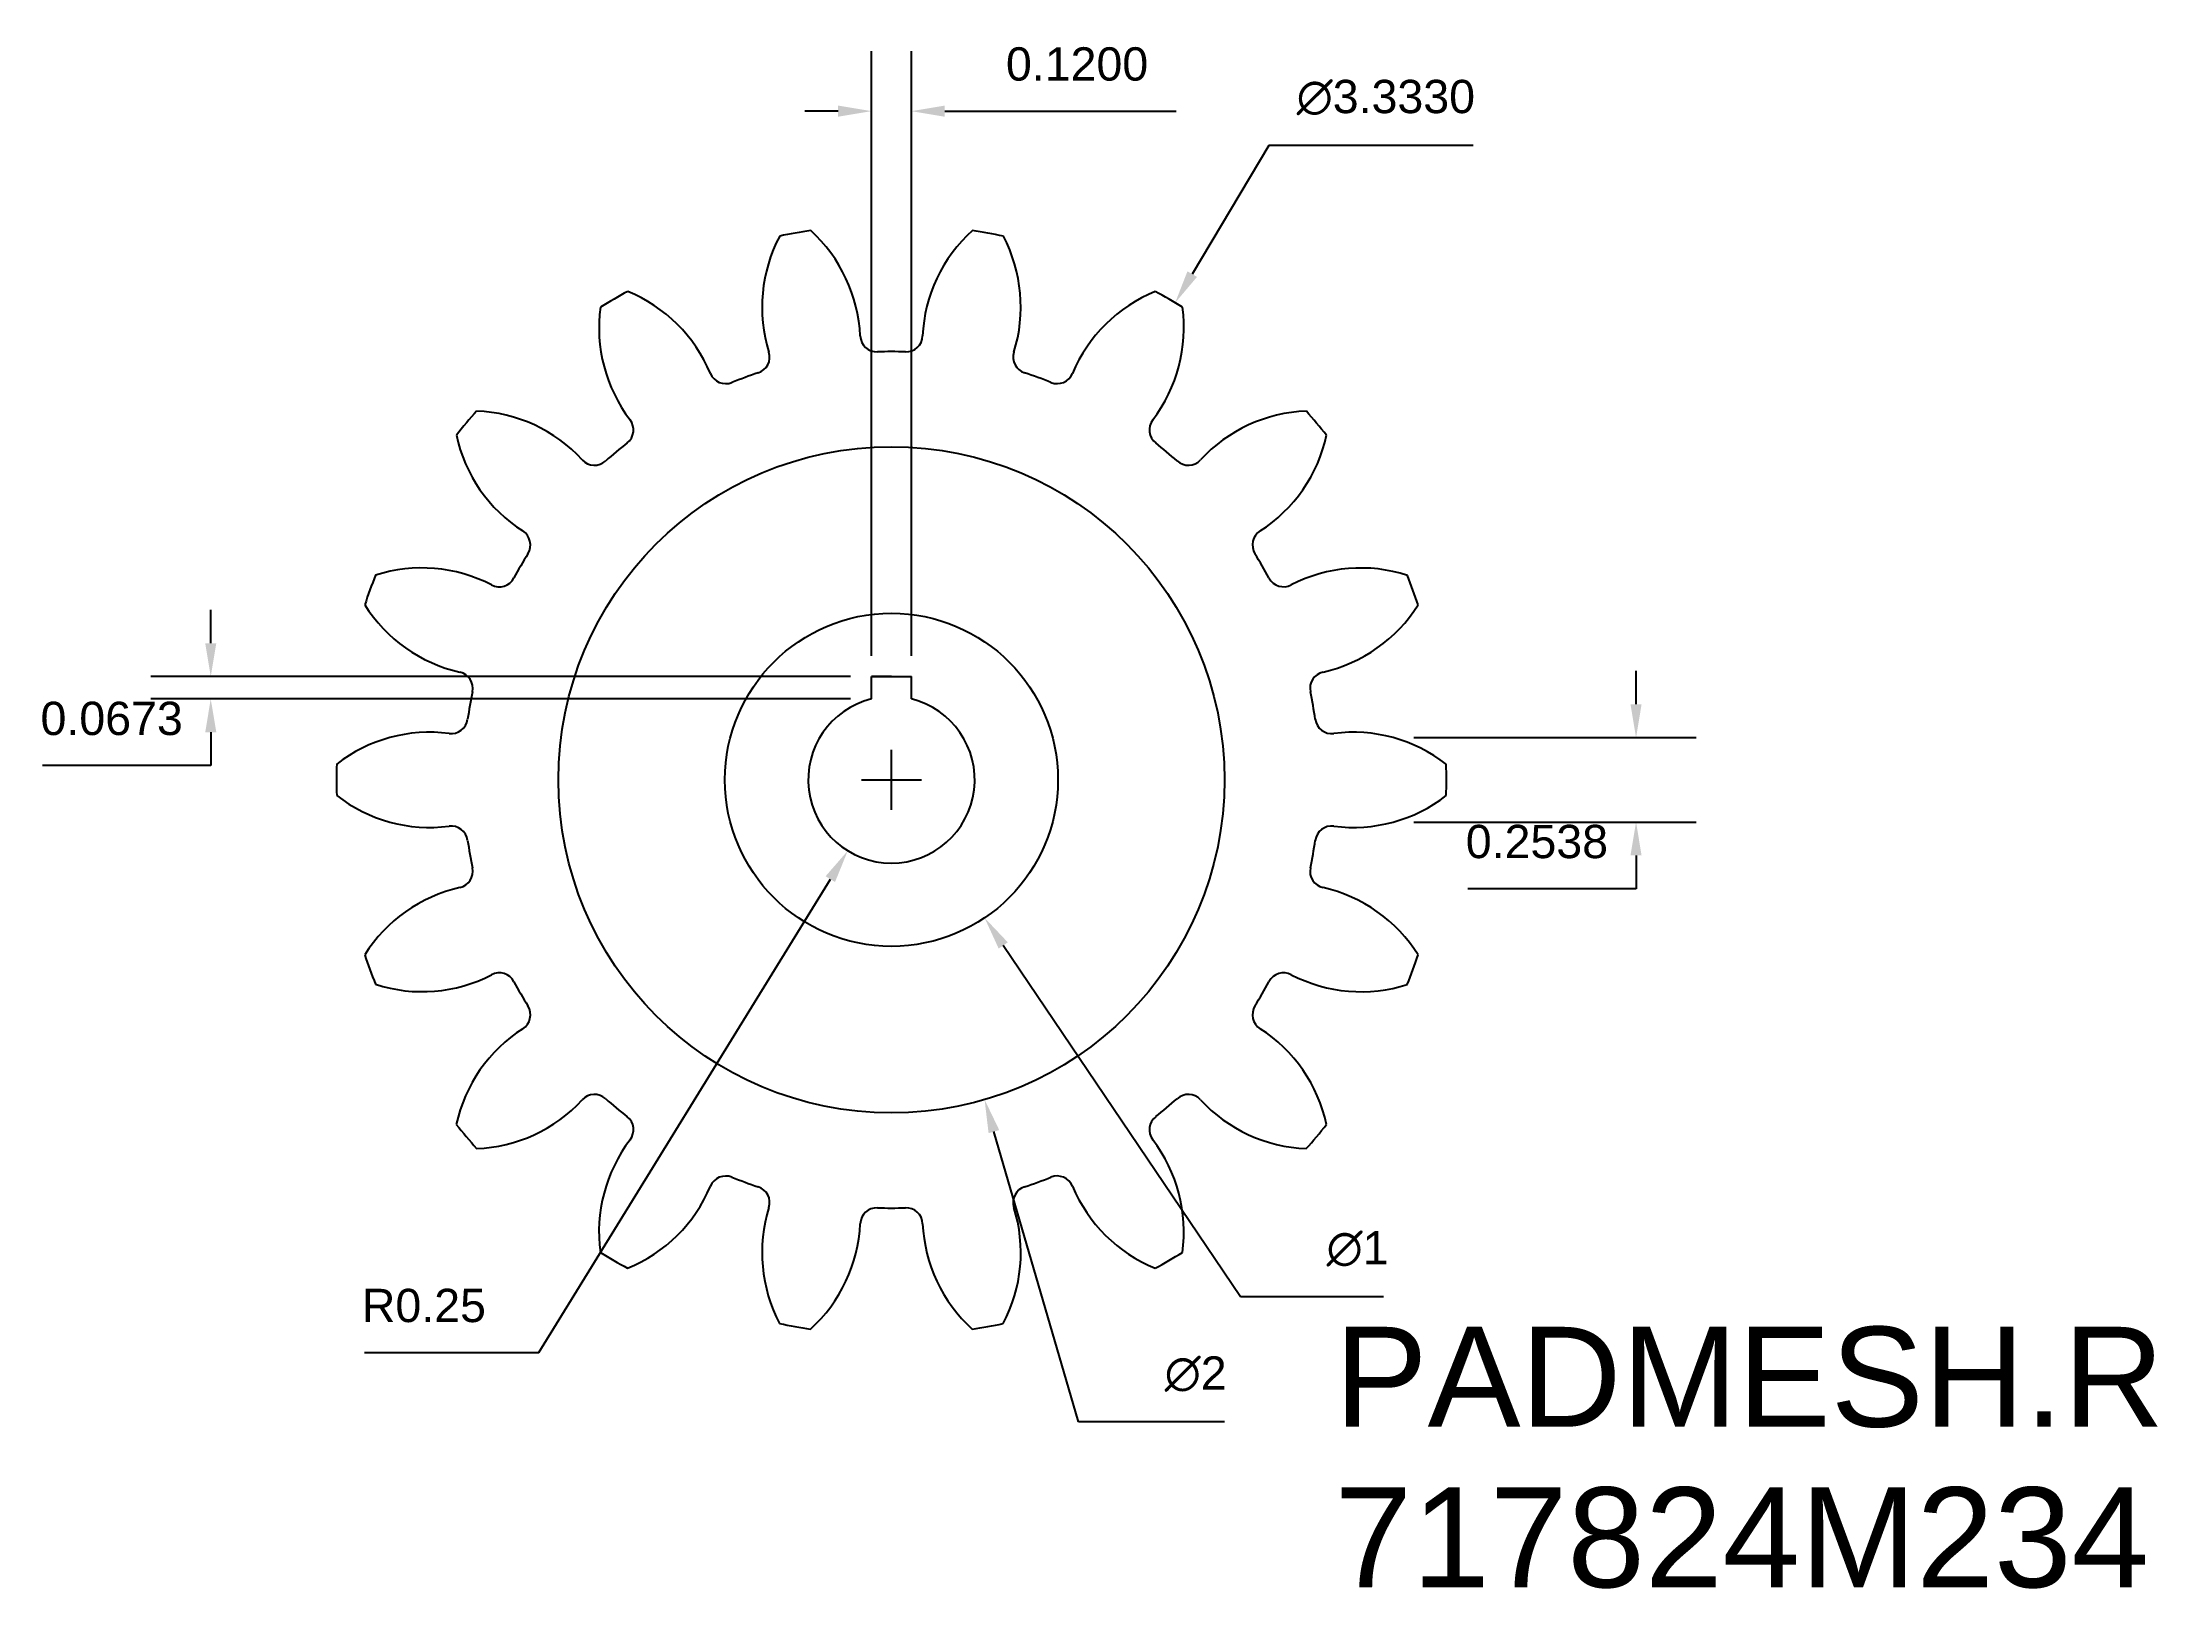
# Model space of a CAD drawing. Header units: millimetres. Extents: x 147.24 to 153.59, y 98.93 to 103.58.
import ezdxf

# ---------------------------------------------------------------- set-up
doc = ezdxf.new("R2010")
doc.units = ezdxf.units.MM
doc.header["$MEASUREMENT"] = 0
doc.styles.get("Standard").update_dxf_attribs({"font": 'arial.ttf'})
doc.dimstyles.get("Standard").update_dxf_attribs({"dimtxt": 0.1, "dimasz": 0.1, "dimexe": 0.18, "dimexo": 0.0625, "dimgap": 0.09, "dimtad": 1, "dimtoh": 1, "dimdec": 4, "dimzin": 0, "dimdsep": 46, "dimtxsty": 'Standard', "dimcen": 0.09, "dimadec": 0, "dimazin": 0, "dimtfac": 1, "dimtdec": 4, "dimtofl": 0, "dimtmove": 0, "dimatfit": 3, "dimfxl": 1, "dimtolj": 1, "dimtzin": 0, "dimarcsym": 0})

# ---------------------------------------------------------------- blocks, each defined once
blk = doc.blocks.new('*D6')
at = {"color": 0, "lineweight": -2, "transparency": 16777216}
for p, q in [((149.7865, 101.2719), (149.7865, 101.4519)), ((149.6965, 101.3619), (149.8765, 101.3619)), ((150.8343, 99.8099), (150.1222, 100.8646)), ((151.2636, 99.8099), (150.8343, 99.8099))]:
    blk.add_line(p, q, dxfattribs=at)
at = {"color": 0, "transparency": 16777216}
blk.add_solid([(150.136, 100.8739), (150.1084, 100.8553), (150.0662, 100.9475)], dxfattribs=at)
at = {"layer": 'Defpoints', "color": 0, "transparency": 16777216}
for p in [(149.5067, 101.7763), (150.0662, 100.9475)]:
    blk.add_point(p, dxfattribs=at)
at = {"color": 0, "transparency": 16777216, "insert": (151.1861, 99.9537), "char_height": 0.1, "attachment_point": 5}
blk.add_mtext('\\A1;∅1', dxfattribs=at)
blk = doc.blocks.new('*D7')
at = {"color": 0, "lineweight": -2, "transparency": 16777216}
for p, q in [((149.7865, 101.2719), (149.7865, 101.4519)), ((149.6965, 101.3619), (149.8765, 101.3619)), ((150.3482, 99.434), (150.0942, 100.3058)), ((150.7866, 99.434), (150.3482, 99.434))]:
    blk.add_line(p, q, dxfattribs=at)
at = {"color": 0, "transparency": 16777216}
blk.add_solid([(150.1102, 100.3104), (150.0782, 100.3011), (150.0662, 100.4018)], dxfattribs=at)
at = {"layer": 'Defpoints', "color": 0, "transparency": 16777216}
for p in [(149.5067, 102.3219), (150.0662, 100.4018)]:
    blk.add_point(p, dxfattribs=at)
at = {"color": 0, "transparency": 16777216, "insert": (150.7, 99.5778), "char_height": 0.1, "attachment_point": 5}
blk.add_mtext('\\A1;∅2', dxfattribs=at)
blk = doc.blocks.new('*D8')
at = {"color": 0, "lineweight": -2, "transparency": 16777216}
for p, q in [((149.7865, 101.2719), (149.7865, 101.4519)), ((149.6965, 101.3619), (149.8765, 101.3619)), ((148.7278, 99.6422), (149.603, 101.0638)), ((148.2044, 99.6422), (148.7278, 99.6422))]:
    blk.add_line(p, q, dxfattribs=at)
at = {"color": 0, "transparency": 16777216}
blk.add_solid([(149.5888, 101.0725), (149.6172, 101.0551), (149.6554, 101.149)], dxfattribs=at)
at = {"layer": 'Defpoints', "color": 0, "transparency": 16777216}
for p in [(149.7865, 101.3619), (149.6554, 101.149)]:
    blk.add_point(p, dxfattribs=at)
at = {"color": 0, "transparency": 16777216, "insert": (148.3825, 99.7832), "char_height": 0.1, "attachment_point": 5}
blk.add_mtext('\\A1;R0.25', dxfattribs=at)
blk = doc.blocks.new('*D10')
at = {"color": 0, "lineweight": -2, "transparency": 16777216}
for p, q in [((150.9193, 103.2662), (150.6896, 102.88)), ((151.5329, 103.2662), (150.9193, 103.2662)), ((149.7865, 101.2719), (149.7865, 101.4519)), ((149.6965, 101.3619), (149.8765, 101.3619))]:
    blk.add_line(p, q, dxfattribs=at)
at = {"color": 0, "transparency": 16777216}
blk.add_solid([(150.6753, 102.8886), (150.7039, 102.8715), (150.6385, 102.7941)], dxfattribs=at)
at = {"layer": 'Defpoints', "color": 0, "transparency": 16777216}
for p in [(150.6385, 102.7941), (148.9345, 99.9296)]:
    blk.add_point(p, dxfattribs=at)
at = {"color": 0, "transparency": 16777216, "insert": (151.2711, 103.41), "char_height": 0.1, "attachment_point": 5}
blk.add_mtext('\\A1;∅3.3330', dxfattribs=at)
blk = doc.blocks.new('*D14')
at = {"color": 0, "lineweight": -2, "transparency": 16777216}
for p, q in [((147.7425, 101.7719), (147.7425, 101.8719)), ((149.664, 101.6719), (147.5625, 101.6719)), ((149.664, 101.6046), (147.5625, 101.6046)), ((147.7425, 101.5046), (147.7425, 101.4046)), ((147.7425, 101.4046), (147.2374, 101.4046))]:
    blk.add_line(p, q, dxfattribs=at)
at = {"color": 0, "transparency": 16777216}
for points in [[(147.7259, 101.7719), (147.7592, 101.7719), (147.7425, 101.6719)], [(147.7259, 101.5046), (147.7592, 101.5046), (147.7425, 101.6046)]]:
    blk.add_solid(points, dxfattribs=at)
at = {"layer": 'Defpoints', "color": 0, "transparency": 16777216}
for p in [(149.7265, 101.6719), (147.7425, 101.6046), (149.7265, 101.6046)]:
    blk.add_point(p, dxfattribs=at)
at = {"color": 0, "transparency": 16777216, "insert": (147.445, 101.5456), "char_height": 0.1, "attachment_point": 5}
blk.add_mtext('\\A1;0.0673', dxfattribs=at)
blk = doc.blocks.new('*D15')
at = {"color": 0, "lineweight": -2, "transparency": 16777216}
for p, q in [((152.0224, 101.5887), (152.0224, 101.6887)), ((151.3554, 101.4887), (152.2024, 101.4887)), ((151.3552, 101.2349), (152.2024, 101.2349)), ((152.0224, 101.1349), (152.0224, 101.0349)), ((152.0224, 101.0349), (151.517, 101.0349))]:
    blk.add_line(p, q, dxfattribs=at)
at = {"color": 0, "transparency": 16777216}
for points in [[(152.0057, 101.5887), (152.039, 101.5887), (152.0224, 101.4887)], [(152.0057, 101.1349), (152.039, 101.1349), (152.0224, 101.2349)]]:
    blk.add_solid(points, dxfattribs=at)
at = {"layer": 'Defpoints', "color": 0, "transparency": 16777216}
for p in [(151.2929, 101.4887), (151.2927, 101.2349), (152.0224, 101.2349)]:
    blk.add_point(p, dxfattribs=at)
at = {"color": 0, "transparency": 16777216, "insert": (151.7247, 101.176), "char_height": 0.1, "attachment_point": 5}
blk.add_mtext('\\A1;0.2538', dxfattribs=at)
blk = doc.blocks.new('*D16')
at = {"color": 0, "lineweight": -2, "transparency": 16777216}
for p, q in [((149.7265, 101.7344), (149.7265, 103.5493)), ((149.8465, 101.7344), (149.8465, 103.5493)), ((149.6265, 103.3693), (149.5265, 103.3693)), ((149.9465, 103.3693), (150.6413, 103.3693))]:
    blk.add_line(p, q, dxfattribs=at)
at = {"color": 0, "transparency": 16777216}
for points in [[(149.6265, 103.386), (149.6265, 103.3526), (149.7265, 103.3693)], [(149.9465, 103.386), (149.9465, 103.3526), (149.8465, 103.3693)]]:
    blk.add_solid(points, dxfattribs=at)
at = {"layer": 'Defpoints', "color": 0, "transparency": 16777216}
for p in [(149.8465, 103.3693), (149.7265, 101.6719), (149.8465, 101.6719)]:
    blk.add_point(p, dxfattribs=at)
at = {"color": 0, "transparency": 16777216, "insert": (150.3439, 103.5103), "char_height": 0.1, "attachment_point": 5}
blk.add_mtext('\\A1;0.1200', dxfattribs=at)

msp = doc.modelspace()

# ---------------------------------------------------------------- linework, layer by layer
for p, q in [((149.72647, 101.60455), (149.72647, 101.67186)), ((149.78647, 101.67186), (149.72647, 101.67186)), ((149.72647, 101.67186), (149.78647, 101.67186)), ((149.78647, 101.67186), (149.84647, 101.67186)), ((149.84647, 101.60455), (149.84647, 101.67186))]:
    msp.add_line(p, q)
for radius in [1, 0.5]:
    msp.add_circle((149.78647, 101.36186), radius)
for centre, radius, start, end in [((149.85216, 102.78147), 0.45416, 152.065085, 197.355678), ((149.78647, 101.36186), 1.6665, 98.365817, 101.616117), ((149.23701, 102.673), 0.45633, 2.676736, 47.720565), ((150.33373, 102.67339), 0.45416, 132.065085, 177.355678), ((149.78647, 101.36186), 1.6665, 78.365817, 81.616117), ((149.71858, 102.78185), 0.45633, 342.676736, 27.720565), ((149.36266, 102.71832), 0.45416, 172.065085, 217.355678), ((149.78647, 101.36186), 1.6665, 118.365817, 121.616117), ((148.82171, 102.406), 0.45633, 22.676736, 67.720565), ((150.74929, 102.40712), 0.45416, 112.065085, 157.355678), ((150.20834, 102.71944), 0.45633, 322.676736, 7.720565), ((149.78647, 101.36186), 1.6665, 58.365817, 61.616117), ((149.74279, 102.69664), 0.05, 182.676736, 271.874298), ((149.8301, 102.69665), 0.05, 268.127638, 357.355678), ((149.37095, 102.63107), 0.05, 288.127638, 17.355678), ((149.78647, 101.36186), 1.2855, 88.127638, 91.874298), ((150.20195, 102.63109), 0.05, 162.676736, 251.874298), ((149.2889, 102.60121), 0.05, 202.676736, 291.874298), ((149.78647, 101.36186), 1.2855, 108.127638, 111.874298), ((149.78647, 101.36186), 1.2855, 68.127638, 71.874298), ((150.284, 102.60122), 0.05, 248.127638, 337.355678), ((149.78647, 101.36186), 1.6665, 138.365817, 141.616117), ((148.52277, 102.01306), 0.45633, 42.676736, 87.720565), ((151.04873, 102.01477), 0.45416, 92.065085, 137.355678), ((149.78647, 101.36186), 1.6665, 38.365817, 41.616117), ((148.92428, 102.49156), 0.45416, 192.065085, 237.355678), ((148.96191, 102.41241), 0.05, 308.127638, 37.355678), ((150.61099, 102.41244), 0.05, 142.676736, 231.874298), ((150.64722, 102.49327), 0.45633, 302.676736, 347.720565), ((149.78647, 101.36186), 1.2855, 128.127638, 131.874298), ((149.78647, 101.36186), 1.2855, 48.127638, 51.874298), ((148.89502, 102.35629), 0.05, 222.676736, 311.874298), ((150.67788, 102.35632), 0.05, 228.127638, 317.355678), ((148.65233, 102.06704), 0.05, 328.127638, 57.355678), ((150.92059, 102.06708), 0.05, 122.676736, 211.874298), ((149.78647, 101.36186), 1.2855, 148.127638, 151.874298), ((149.78647, 101.36186), 1.2855, 28.127638, 31.874298), ((149.78647, 101.36186), 1.6665, 158.365817, 161.616117), ((148.37626, 101.54158), 0.45633, 62.676736, 107.720565), ((148.60867, 101.99142), 0.05, 242.676736, 331.874298), ((150.96424, 101.99146), 0.05, 208.127638, 297.355678), ((151.19591, 101.54368), 0.45416, 72.065085, 117.355678), ((149.78647, 101.36186), 1.6665, 18.365817, 21.616117), ((148.5899, 102.12855), 0.45416, 212.065085, 257.355678), ((150.98228, 102.13065), 0.45633, 282.676736, 327.720565), ((148.47954, 101.63661), 0.05, 348.127638, 77.355678), ((151.09339, 101.63666), 0.05, 102.676736, 191.874298), ((149.78647, 101.36186), 1.2855, 168.127638, 171.874298), ((149.78647, 101.36186), 0.25, 103.88654, 76.11346), ((149.78647, 101.36186), 1.2855, 8.127638, 11.874298), ((148.46438, 101.55063), 0.05, 262.676736, 351.874298), ((151.10855, 101.55067), 0.05, 188.127638, 277.355678), ((148.39983, 101.04842), 0.45633, 82.676736, 127.720565), ((151.1731, 101.05066), 0.45416, 52.065085, 97.355678), ((149.78647, 101.36186), 1.6665, 178.365817, 181.616117), ((149.78647, 101.36186), 1.6665, 358.365817, 1.616117), ((148.39983, 101.67306), 0.45416, 232.065085, 277.355678), ((151.1731, 101.67529), 0.45633, 262.676736, 307.720565), ((148.46438, 101.17305), 0.05, 8.127638, 97.355678), ((151.10856, 101.17309), 0.05, 82.676736, 171.874298), ((149.78647, 101.36186), 1.2855, 188.127638, 191.874298), ((149.78647, 101.36186), 1.2855, 348.127638, 351.874298), ((148.47955, 101.08706), 0.05, 282.676736, 11.874298), ((151.0934, 101.0871), 0.05, 168.127638, 257.355678), ((148.59066, 100.59307), 0.45633, 102.676736, 147.720565), ((150.98304, 100.59517), 0.45416, 32.065085, 77.355678), ((149.78647, 101.36186), 1.6665, 198.365817, 201.616117), ((149.78647, 101.36186), 1.6665, 338.365817, 341.616117), ((148.37702, 101.18004), 0.45416, 252.065085, 297.355678), ((148.60869, 100.73225), 0.05, 28.127638, 117.355678), ((149.78647, 101.36186), 1.2855, 208.127638, 211.874298), ((149.78647, 101.36186), 1.2855, 328.127638, 331.874298), ((150.96427, 100.73229), 0.05, 62.676736, 151.874298), ((151.19668, 101.18214), 0.45633, 242.676736, 287.720565), ((148.65235, 100.65664), 0.05, 302.676736, 31.874298), ((150.92061, 100.65668), 0.05, 148.127638, 237.355678), ((148.92572, 100.23044), 0.45633, 122.676736, 167.720565), ((150.64865, 100.23215), 0.45416, 12.065085, 57.355678), ((148.52421, 100.70894), 0.45416, 272.065085, 317.355678), ((148.89506, 100.3674), 0.05, 48.127638, 137.355678), ((149.78647, 101.36186), 1.2855, 228.127638, 231.874298), ((149.78647, 101.36186), 1.2855, 308.127638, 311.874298), ((150.67791, 100.36743), 0.05, 42.676736, 131.874298), ((151.05016, 100.71065), 0.45633, 222.676736, 267.720565), ((149.78647, 101.36186), 1.6665, 218.365817, 221.616117), ((148.96195, 100.31128), 0.05, 322.676736, 51.874298), ((150.61103, 100.3113), 0.05, 128.127638, 217.355678), ((149.78647, 101.36186), 1.6665, 318.365817, 321.616117), ((149.36459, 100.00428), 0.45633, 142.676736, 187.720565), ((150.21027, 100.0054), 0.45416, 352.065085, 37.355678), ((149.28894, 100.12249), 0.05, 68.127638, 157.355678), ((150.28404, 100.12251), 0.05, 22.676736, 111.874298), ((148.82364, 100.3166), 0.45416, 292.065085, 337.355678), ((149.78647, 101.36186), 1.2855, 248.127638, 251.874298), ((149.37099, 100.09263), 0.05, 342.676736, 71.874298), ((150.20199, 100.09265), 0.05, 108.127638, 197.355678), ((149.78647, 101.36186), 1.2855, 288.127638, 291.874298), ((150.75123, 100.31772), 0.45633, 202.676736, 247.720565), ((149.85436, 99.94186), 0.45633, 162.676736, 207.720565), ((149.74283, 100.02707), 0.05, 88.127638, 177.355678), ((149.78647, 101.36186), 1.2855, 268.127638, 271.874298), ((149.83015, 100.02707), 0.05, 2.676736, 91.874298), ((149.72078, 99.94225), 0.45416, 332.065085, 17.355678), ((149.23921, 100.05033), 0.45416, 312.065085, 357.355678), ((150.33593, 100.05072), 0.45633, 182.676736, 227.720565), ((149.78647, 101.36186), 1.6665, 238.365817, 241.616117), ((149.78647, 101.36186), 1.6665, 298.365817, 301.616117), ((149.78647, 101.36186), 1.6665, 258.365817, 261.616117), ((149.78647, 101.36186), 1.6665, 278.365817, 281.616117)]:
    msp.add_arc(centre, radius, start, end)

# ---------------------------------------------------------------- texts
for s, p in [('PADMESH.R', (151.11681, 99.41977)), ('717824M234', (151.11681, 98.93785))]:
    msp.add_text(s, height=0.3).set_placement(p)

# ---------------------------------------------------------------- dimensions: what is measured, and where the dimension line sits
dim = msp.add_linear_dim(base=(149.84647, 103.36929), p1=(149.72647, 101.67186), p2=(149.84647, 101.67186), dimstyle='Standard')
dim.commit()
dim.dimension.update_dxf_attribs({"geometry": '*D16', "text_midpoint": (150.34387, 103.51034)})
dim = msp.add_diameter_dim_2p(p1=(148.93447, 99.92962), p2=(150.63847, 102.7941), dimstyle='Standard')
dim.commit()
dim.dimension.update_dxf_attribs({"geometry": '*D10', "text_midpoint": (151.27109, 103.26617), "dimtype": 163})
for p1, p2, picture, middle in [((149.50674, 102.32194), (150.06619, 100.40178), '*D7', (150.69997, 99.43396)), ((149.50669, 101.77625), (150.06625, 100.94746), '*D6', (151.18609, 99.80987))]:
    dim = msp.add_diameter_dim_2p(p1=p1, p2=p2, dimstyle='Standard', override={"dimdec": 0})
    dim.commit()
    dim.dimension.update_dxf_attribs({"geometry": picture, "text_midpoint": middle, "dimtype": 163})
for base, p1, p2, picture, middle in [((147.74255, 101.60455), (149.72647, 101.67186), (149.72647, 101.60455), '*D14', (147.44498, 101.54564)), ((152.02238, 101.23492), (151.29286, 101.48874), (151.29274, 101.23492), '*D15', (151.7247, 101.17601))]:
    dim = msp.add_linear_dim(base=base, p1=p1, p2=p2, angle=90, dimstyle='Standard')
    dim.commit()
    dim.dimension.update_dxf_attribs({"geometry": picture, "text_midpoint": middle})
dim = msp.add_radius_dim(center=(149.78647, 101.36186), mpoint=(149.65541, 101.14897), dimstyle='Standard', override={"dimdec": 2})
dim.commit()
dim.dimension.update_dxf_attribs({"geometry": '*D8', "text_midpoint": (148.38251, 99.64216), "dimtype": 164})

doc.saveas('drawing.dxf')
